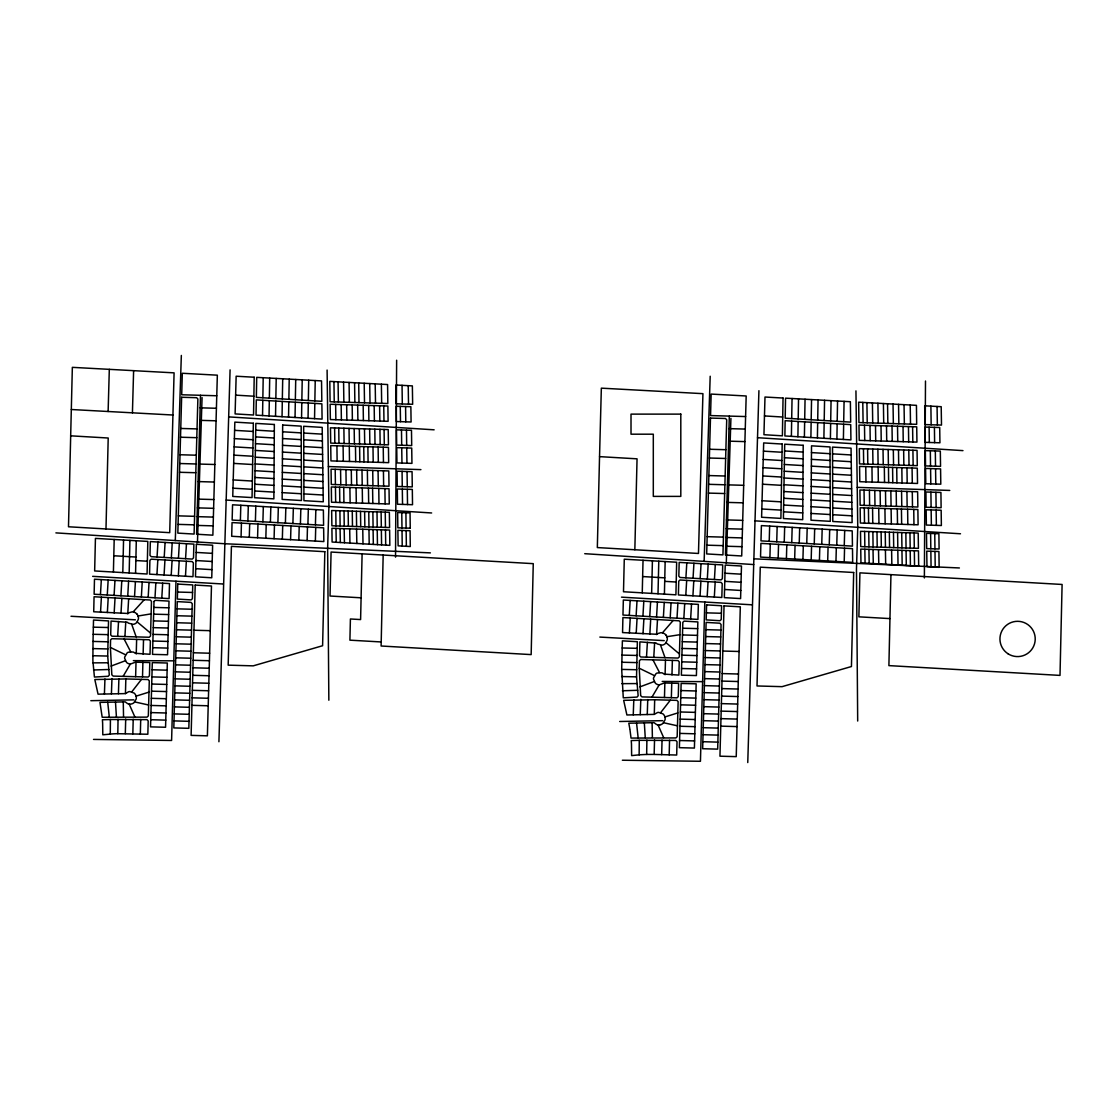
<?xml version="1.0" encoding="UTF-8"?>
<svg xmlns="http://www.w3.org/2000/svg" width="1118" height="1118" viewBox="0 0 1118 1118"><rect width="100%" height="100%" fill="white"/><g stroke="black" fill="none" stroke-linecap="round" stroke-linejoin="round"><path stroke-width="1.5" d="M396.638 360.22L395.534 557.141M811.123 499.942L810.983 520.205L830.297 521.337L830.017 446.934L811.514 445.83L811.123 499.942L830.227 501.046M925.494 381.028L924.376 577.95M110.277 734.051L110.43 719.517L146.975 719.629L148.191 720.928L147.842 734.233L116.663 733.688A43.574 43.574 0 0 0 115.392 733.743L113.715 733.827A44.259 44.259 0 0 0 112.457 733.897L102.8 734.805L102.646 723.514A39.787 39.787 0 0 0 102.577 722.256L102.395 719.754L110.43 719.517M639.272 740.326L631.237 740.563L631.418 743.065A39.787 39.787 0 0 1 631.488 744.322L631.642 755.614L639.133 754.846L639.272 740.326L675.817 740.437L677.033 741.737L676.683 755.041L654.365 754.44M282.057 416.707L256.022 415.155L256.301 399.881L321.872 403.822L322.082 419.096L282.057 416.707L282.295 401.446M301.567 417.866L301.804 402.62M308.051 418.258L308.302 403.011M810.899 437.515L784.878 435.964L785.143 420.689L850.714 424.63L850.924 439.905L810.899 437.515L811.137 422.255M830.408 438.675L830.646 423.429M836.907 439.067L837.144 423.82M117.809 733.66L118.047 719.293M262.548 415.547L262.814 400.272M262.856 397.77L263.205 377.73L256.707 377.353L256.357 397.379L321.83 401.32L321.537 380.903L263.205 377.716M269.047 415.938L269.312 400.663M269.354 398.162L269.704 378.08M275.531 416.329L275.797 401.055M288.542 417.098L288.821 401.837M288.863 399.322L289.213 379.142M295.04 417.489L295.306 402.228M314.549 418.649L314.815 403.402M639.189 754.846L641.299 754.706A44.259 44.259 0 0 1 642.557 754.636L644.247 754.552A43.574 43.574 0 0 1 645.505 754.496L646.651 754.454L646.903 740.102M791.39 436.355L791.656 421.081M791.698 418.579L792.047 398.525L785.549 398.162L785.199 418.188L850.672 422.129L850.379 401.711L792.047 398.511M797.889 436.747L798.154 421.472M798.196 418.971L798.545 398.874M804.387 437.138L804.653 421.863M817.398 437.907L817.663 422.646M817.705 420.13L818.055 399.951M823.882 438.298L824.162 423.037M843.391 439.458L843.671 424.211M275.839 398.553L276.216 378.415M282.337 398.93L282.714 378.792M295.348 399.713L295.725 379.491M301.846 400.104L302.223 379.854M308.344 400.496L308.708 380.204M314.857 400.887L315.234 380.567M804.694 419.348L805.058 399.224M811.179 419.739L811.556 399.601M824.204 420.522L824.567 400.3M830.688 420.913L831.065 400.663M837.186 421.304L837.564 401.013M843.699 421.696L844.076 401.362M110.403 647.434L110.57 639.915L111.87 638.699L149.155 639.748L150.385 641.047L150.022 654.282L135.18 653.289A5.911 5.911 0 0 0 134.188 652.535A6.233 6.233 0 0 0 133.056 651.99L128.207 652.241A5.995 5.995 0 0 0 127.145 652.884L124.699 657.091A5.995 5.995 0 0 0 124.657 658.334L126.544 662.387A6.568 6.568 0 0 0 127.522 663.17L129.017 663.868A5.856 5.856 0 0 0 130.233 664.134L135.502 662.177L149.798 662.541L149.421 675.831L148.149 677.033L113.184 676.097L111.828 674.825L110.403 647.434L125.495 654.743M123.553 540.008L122.798 572.584L147.073 574.009L147.814 541.419L95.435 538.387L94.653 570.949L122.798 572.584M129.926 540.399L129.171 572.961M135.571 573.324L136.298 540.763M361.1 597.809L330.034 596.02L331.082 552.04L362.106 553.829L360.597 619.568L350.409 618.981L349.906 640.167L381.21 641.956M383.167 555.031L381.112 646.008L531.162 654.603L533.258 563.654L362.106 553.829M639.244 668.243L639.412 660.724L640.712 659.508L677.997 660.556L679.227 661.842L678.864 675.09L664.022 674.098A5.911 5.911 0 0 0 663.03 673.343A6.233 6.233 0 0 0 661.912 672.798L657.049 673.05A5.995 5.995 0 0 0 655.986 673.693L653.541 677.899A5.995 5.995 0 0 0 653.513 679.143L655.386 683.196A6.568 6.568 0 0 0 656.364 683.978L657.859 684.677A5.856 5.856 0 0 0 659.089 684.929L664.344 682.986L678.64 683.35L678.263 696.626L676.991 697.842L642.025 696.905L640.67 695.62L639.244 668.243L654.337 675.551M652.409 560.817L651.64 593.392L675.915 594.818L676.656 562.228L624.277 559.196L623.495 591.757L651.64 593.392M658.781 561.208L658.013 593.77M664.413 594.133L665.154 561.571M70.686 435.824L68.491 526.774L169.712 532.671L174.087 372.853L72.349 367.347L70.672 435.824L108.208 438.018L105.986 528.94M93.018 641.439L93.521 620.029L108.53 620.923L107.691 656.056L109.312 674.965L108.18 676.278L94.429 677.047L92.878 660.724L93.018 641.439L108.013 641.802M113.407 572.039L114.19 539.477M599.541 456.633L597.333 547.568L698.471 553.466L702.929 393.662L601.344 388.156L599.541 456.633L637.05 458.827L634.842 549.749M621.692 669.403L623.271 697.842L637.022 697.087L638.154 695.773L636.533 676.851L637.372 641.718L622.377 640.838L621.692 669.403L636.701 669.738M642.249 592.833L643.032 560.272M132.832 733.813L133.21 719.265M140.337 734.023L140.714 719.475M661.674 754.622L662.052 740.074M669.179 754.832L669.556 740.27M125.44 693.593L125.845 678.947L148.065 679.548L149.295 680.848L148.331 715.911L147.045 717.127L102.185 717.267L99.963 702.384L125.23 701.866L127.536 703.599A6.638 6.638 0 0 0 128.724 703.977L130.792 704.074A5.842 5.842 0 0 0 132.12 703.753L132.776 703.488A5.842 5.842 0 0 0 133.839 702.831L136.2 699.029A5.953 5.953 0 0 0 136.312 697.8L136.075 696.151A6.191 6.191 0 0 0 135.627 694.991A6.68 6.68 0 0 0 135.194 694.278L134.943 693.943A5.925 5.925 0 0 0 134.076 693.048L129.856 691.581A5.925 5.925 0 0 0 128.626 691.735L125.44 693.593L98.049 694.166L94.82 679.534L125.845 678.933M125.314 733.618L125.705 719.056M135.627 676.697L136.019 662.191M136.242 653.904L136.634 639.398M142.517 676.893L142.908 662.373M143.132 654.086L143.523 639.608M138.297 616.745A5.967 5.967 0 0 1 138.394 619.162L136.773 622.46A6.484 6.484 0 0 1 135.837 623.271L135.488 623.495A6.275 6.275 0 0 1 134.37 624.04A6.792 6.792 0 0 1 133.168 624.347L128.458 623.159A5.897 5.897 0 0 1 127.55 622.321L111.045 621.063L110.696 634.912L111.926 636.198L149.239 637.26L150.511 636.03L151.475 601.344L150.259 600.017L94.066 596.746L93.716 611.77L128.081 613.475A5.842 5.842 0 0 1 129.087 612.748L131.84 611.923A5.967 5.967 0 0 1 133.084 611.965L144.292 599.667M165.757 720.132L167.323 663.016L152.3 662.625L150.539 726.868L165.562 727.259L165.757 720.132L150.734 719.712M175.973 581.206L171.599 740.465L93.521 739.417M189.221 714.304L192.24 603.734L191.024 602.392L177.273 601.596L173.807 727.916L188.83 728.321L189.221 714.304L174.198 713.899M200.485 395.297L196.6 534.222L212.867 535.173L217.339 375.173L182.304 373.272L181.703 394.766L216.766 395.758M241.069 536.808L241.432 523.112L232.055 522.567L231.692 536.277L323.829 541.573L323.633 527.822L241.432 523.112M265.832 538.247L266.21 524.524M282.337 539.197L282.714 525.474M298.841 540.148L299.219 526.424M307.115 540.609L307.478 526.899M315.36 541.084L315.723 527.375M654.687 699.742L623.662 700.329L626.891 714.975L654.282 714.388L654.687 699.756L676.907 700.357L678.137 701.643L677.173 736.72L675.887 737.936L631.027 738.076L630.021 730.096M654.547 739.864L654.156 754.426L646.777 754.454M664.469 697.506L664.861 683M665.084 674.713L665.476 660.207M671.359 697.688L671.75 683.182M671.974 674.895L672.365 660.417M667.139 637.553A5.967 5.967 0 0 1 667.236 639.957L665.615 643.269A6.484 6.484 0 0 1 664.679 644.08L664.33 644.303A6.275 6.275 0 0 1 663.212 644.848A6.792 6.792 0 0 1 662.01 645.156L657.3 643.968A5.897 5.897 0 0 1 656.392 643.13L639.887 641.872L639.538 655.721L640.768 656.993L678.081 658.069L679.353 656.839L680.317 622.153L679.101 620.811L622.908 617.555L622.558 632.578L656.923 634.283A5.842 5.842 0 0 1 657.929 633.557L660.682 632.732A5.967 5.967 0 0 1 661.926 632.774L662.429 632.872A6.275 6.275 0 0 1 663.491 633.165L664.609 633.822A5.939 5.939 0 0 1 665.266 634.325A6.582 6.582 0 0 1 665.839 634.926M679.772 733.394L679.381 747.676L694.404 748.068L696.165 683.825L681.141 683.433L680.946 690.561L679.772 733.394L694.795 733.799M682.665 628.218L681.365 675.174L696.402 675.565L697.856 621.929L684.104 621.119L682.832 622.293L682.665 628.218L697.674 628.623M704.815 602.015L700.441 761.274L622.363 760.226M702.845 741.709L702.663 748.725L717.672 749.13L721.082 624.543L719.866 623.201L706.115 622.405L702.845 741.709L717.868 742.128M724.995 573.227L724.338 597.627L740.591 598.591L741.472 566.029L725.219 565.079L724.995 573.227L741.248 574.177M729.327 416.106L725.442 555.031L741.709 555.981L746.181 395.982L711.146 394.081L710.545 415.575L745.608 416.553M769.911 557.63L760.533 557.085L760.897 543.376L852.489 548.631L852.671 562.382L769.911 557.63L770.274 543.921M794.674 559.056L795.052 545.332M811.179 560.006L811.556 546.283M827.697 560.943L828.061 547.233M835.957 561.418L836.32 547.708M844.202 561.893L844.565 548.183M108.125 411.508L109.312 369.345M132.427 412.821L133.615 370.673M240.384 520.527L232.139 520.066L232.558 504.791L323.368 510.06L323.591 525.32L240.384 520.527L240.817 505.266M247.889 520.96L248.322 505.713M249.3 537.283L249.691 523.587M255.393 521.393L255.826 506.147M257.573 537.758L257.965 524.062M262.898 521.827L263.331 506.58M270.402 522.26L270.836 507.013M274.078 538.722L274.469 524.999M277.907 522.693L278.326 507.46M285.397 523.126L285.831 507.893M290.582 539.673L290.973 525.963M292.902 523.559L293.335 508.327M300.407 523.979L300.84 508.76M307.911 524.412L308.344 509.193M315.416 524.845L315.849 509.64M769.226 541.336L769.659 526.075L761.4 525.6L760.981 540.874L852.447 546.129L852.209 530.868L769.659 526.075M776.73 541.769L777.164 526.522M778.156 558.092L778.547 544.396M784.235 542.202L784.668 526.955M786.415 558.567L786.806 544.857M791.74 542.635L792.173 527.375M799.244 543.068L799.677 527.822M802.92 559.517L803.311 545.808M806.749 543.502L807.182 528.269M814.253 543.935L814.673 528.702M819.424 560.481L819.815 546.758M821.744 544.354L822.177 529.121M829.249 544.787L829.682 529.569M836.753 545.221L837.186 530.002M844.258 545.654L844.691 530.435M218.918 741.751L230.084 369.876M747.76 762.56L758.926 390.685M118.424 693.733L118.899 678.766M175.288 540.567L181.34 355.44M197.453 542.649L202.065 397.575M647.266 714.542L647.741 699.575M704.13 561.362L710.196 376.249M726.295 563.458L730.92 418.384M111.409 693.873L111.968 678.556M640.251 714.681L640.81 699.365M104.407 694.026L104.952 678.975M633.249 714.821L633.808 699.784M100.536 612.161L101.403 597.166M107.356 612.552L108.222 597.571M120.996 613.349L121.848 598.368M127.732 596.187L128.598 581.206L94.485 579.208L94.122 594.231L169.097 598.605L169.503 583.582L128.598 581.192M141.357 596.984L142.224 582.003M154.997 597.795L155.849 582.785M164.08 574.987L164.947 559.992M171.208 575.407L172.074 560.411L151.168 559.182L149.896 560.37L149.56 574.149L192.981 576.678L193.372 562.899L192.156 561.585L172.074 560.411M178.461 558.273L151.223 556.68L149.994 555.366L150.329 541.587L193.889 544.117L193.498 557.882L192.226 559.084L178.461 558.273L179.327 543.278M178.349 575.826L179.201 560.831M185.476 576.245L186.343 561.25M629.378 632.97L630.245 617.974M636.198 633.361L637.064 618.366M649.837 634.158L650.704 619.176M656.573 617.01L622.964 615.04L623.341 600.017L698.345 604.391L697.939 619.414L656.573 617.01L657.44 602.001M670.199 617.793L671.066 602.812M683.839 618.589L684.705 603.594M692.922 595.796L693.789 580.801M700.05 596.215L700.916 581.22M707.317 579.082L708.169 564.073M707.191 596.635L708.057 581.639L680.01 579.99L678.738 581.178L678.402 594.958L721.823 597.487L722.214 583.708L720.998 582.394L708.057 581.639M714.318 597.054L715.185 582.059M100.452 594.608L101.333 579.613M107.272 595L108.166 580.004M114.078 595.405L114.972 580.41M114.162 612.957L115.042 597.962M117.656 636.352L118.55 621.496M120.912 595.796L121.792 580.801M124.923 636.561L125.775 621.929M127.773 613.768L128.654 598.759M134.537 596.593L135.418 581.598M148.163 597.375L149.043 582.394M157.065 557.016L157.945 542.034M156.939 574.582L157.834 559.573M161.789 598.186L162.683 583.191M164.206 557.435L165.087 542.454M171.333 557.84L172.214 542.859M185.574 558.693L186.468 543.683M629.294 615.417L630.175 600.408M636.128 615.808L637.008 600.813M642.92 616.214L643.814 601.204M643.004 633.766L643.898 618.771M646.497 657.16L647.392 642.305M649.754 616.605L650.634 601.61M653.764 657.37L654.631 642.738M656.615 634.577L657.496 619.568M663.379 617.402L664.26 602.406M677.005 618.184L677.899 603.203M685.907 577.824L686.801 562.843M685.795 595.391L686.676 580.382M690.644 618.981L691.525 604M693.048 578.244L693.929 563.262M700.175 578.649L701.056 563.668M714.43 579.501L715.31 564.492L722.731 564.925L722.34 578.691L721.068 579.893L680.079 577.489L678.836 576.161L679.171 562.396L715.31 564.492M123.106 676.362L130.303 664.134M651.948 697.171L659.145 684.943M654.282 714.388L657.468 712.543A5.925 5.925 0 0 1 658.698 712.39L662.918 713.857A5.925 5.925 0 0 1 663.785 714.751L664.036 715.087A6.68 6.68 0 0 1 664.469 715.8A6.191 6.191 0 0 1 664.903 716.876L665.154 718.595A5.953 5.953 0 0 1 665.042 719.838L662.681 723.639A5.842 5.842 0 0 1 661.618 724.296L660.85 724.604M131.798 691.832L141.483 679.367M660.64 712.641L670.325 700.175M662.429 632.858L673.148 620.476M111.073 666.076L125.328 660.752M639.915 686.885L654.17 681.561M136.075 696.151L148.987 692.112M664.917 716.959L677.829 712.907M138.087 616.004L151.126 613.866M667.139 637.498L666.887 636.701L679.968 634.675M659.634 724.883L657.566 724.785A6.638 6.638 0 0 1 656.378 724.408L654.072 722.675L628.805 723.192L629.895 729.257M93.535 669.975L108.837 669.5M622.391 690.77L637.693 690.295M90.837 700.693L133.811 699.854M619.679 721.501L662.653 720.663M92.976 662.862L108.264 662.778M621.818 683.657L637.106 683.573M130.61 651.626L124.112 639.049M659.452 672.435L652.954 659.858M133.363 660.64L173.779 660.836M662.205 681.449L702.635 681.645M92.752 655.721L107.691 656.056M621.594 676.53L636.533 676.851M93.353 627.17L108.362 627.519M93.185 634.297L108.208 634.647M622.195 647.979L637.218 648.328M622.027 655.106L637.05 655.455M92.85 648.594L107.859 648.943M621.86 662.247L636.869 662.611M153.445 620.895L168.455 621.287M153.264 627.645L168.273 628.023M682.287 641.704L697.297 642.095M193.973 630.231L210.254 630.678M682.106 648.44L697.115 648.831M722.815 651.039L739.096 651.487M176.127 643.8L191.136 644.192M152.705 647.699L167.728 648.091M704.969 664.609L719.978 664.986M681.561 668.508L696.584 668.899M151.517 691.176L166.54 691.567M192.128 697.828L208.409 698.275M680.359 711.984L695.382 712.376M720.97 718.636L737.251 719.084M191.933 705.332L208.2 705.779M720.775 726.141L737.055 726.588M200.136 407.818L216.417 408.28M728.978 428.627L745.259 429.074M199.787 420.34L216.067 420.801M728.629 441.149L744.909 441.61M180.753 428.46L197.034 428.907M709.595 449.254L725.875 449.716M180.515 437.222L196.796 437.683M709.357 458.031L725.638 458.478M180.012 454.746L196.307 455.208M708.868 475.555L725.149 476.016M179.774 463.523L196.055 463.97M198.557 464.04L214.838 464.501M708.616 484.318L724.897 484.779M727.399 484.849L743.68 485.31M179.523 472.285L195.804 472.732M708.379 493.094L724.66 493.541M198.068 481.579L214.349 482.04M726.91 502.387L743.19 502.834M197.579 499.103L213.859 499.564M726.42 519.912L742.701 520.373M197.341 507.865L213.622 508.327M726.183 528.674L742.464 529.135M178.307 515.859L194.588 516.32M197.089 516.642L213.37 517.103M707.149 536.668L723.43 537.129M725.931 537.437L742.212 537.912M178.069 524.37L194.35 524.831M196.838 525.404L213.133 525.865M706.911 545.179L723.192 545.64M725.694 546.213L741.975 546.674M177.538 592.051L192.548 592.47M706.38 612.86L721.389 613.265M153.823 607.409L168.832 607.815M177.077 608.849L192.086 609.254M153.641 614.159L168.636 614.565M705.919 629.658L720.928 630.063M176.896 615.739L191.905 616.144M682.483 634.954L697.492 635.373M705.737 636.547L720.747 636.953M176.7 622.74L191.709 623.159M705.542 643.549L720.551 643.968M176.504 629.755L191.513 630.161M153.082 634.367L168.091 634.772M705.346 650.564L720.355 650.969M176.309 636.771L191.332 637.176M681.924 655.162L696.933 655.581M152.9 641.019L167.896 641.439M705.151 657.566L720.174 657.985M681.742 661.828L696.752 662.233M175.917 650.802L190.94 651.221M193.358 652.758L209.639 653.219M704.773 671.611L719.782 672.03M175.736 657.817L190.759 658.222M722.2 673.567L738.481 674.028M193.148 660.277L209.429 660.724M704.578 678.626L719.601 679.031M175.554 664.833L190.563 665.238M722.004 681.086L738.271 681.533M192.953 667.781L209.234 668.243M152.104 669.766L167.127 670.171M704.396 685.627L719.405 686.047M175.344 671.834L190.367 672.253M721.795 688.59L738.076 689.037M192.743 675.3L209.024 675.747M680.946 690.561L695.969 690.98M151.908 676.893L166.931 677.298M704.186 692.643L719.209 693.048M175.163 678.85L190.186 679.255M721.585 696.109L737.866 696.556M192.548 682.805L208.814 683.252M680.75 697.702L695.773 698.107M151.713 684.034L166.736 684.44M704.005 699.658L719.028 700.064M174.981 685.851L189.99 686.27M721.389 703.613L737.656 704.061M192.338 690.323L208.619 690.756M680.555 704.829L695.578 705.248M703.823 706.66L718.832 707.079M174.771 692.867L189.794 693.272M721.18 711.118L737.461 711.565M151.321 698.317L166.344 698.722M703.613 713.675L718.636 714.081M174.59 699.882L189.599 700.287M680.163 719.126L695.186 719.531M151.126 705.444L166.149 705.863M703.432 720.677L718.455 721.096M174.394 706.883L189.417 707.303M679.968 726.253L694.991 726.672M150.93 712.585L165.953 712.991M703.25 727.692L718.259 728.097M703.04 734.708L718.063 735.113M174.017 720.9L189.026 721.32M679.59 740.521L694.599 740.927M334.24 401.879L330.089 401.753L329.81 381.378L387.583 384.536L387.834 403.514L334.24 401.879L333.933 381.601M402.312 403.975L396.121 403.78L395.856 384.997L412.36 385.892L412.654 404.269L402.312 403.975L402.047 385.333M405.582 406.547L410.865 406.714L411.089 421.989L396.373 421.542L396.163 406.267L405.582 406.547L405.778 421.835M352.17 404.926L330.131 404.255L330.355 419.557L388.1 421.304L387.876 406.03L352.17 404.926L352.38 420.214M863.096 422.688L858.931 422.562L858.652 402.187L916.439 405.345L916.676 424.323L863.096 422.688L862.775 402.41M931.154 424.784L924.963 424.588L924.698 405.806L941.202 406.7L941.496 425.078L931.154 424.784L930.889 406.141M881.012 425.734L858.973 425.064L859.211 440.366L916.942 442.099L916.718 426.824L881.012 425.734L881.222 441.023M934.424 427.356L925.005 427.076L925.215 442.351L939.931 442.798L939.707 427.509L934.424 427.356L934.62 442.644M334.617 427.942L330.481 427.817L330.69 443.105L388.435 444.852L388.212 429.564L334.617 427.942L334.827 443.231M401.488 429.983L396.485 429.829L396.694 445.104L411.704 445.565L411.48 430.276L401.488 429.983L401.697 445.257M867.596 448.877L917.053 450.372L917.277 465.661L859.532 463.914L859.323 448.625L867.596 448.877L867.792 464.166M930.33 450.778L940.322 451.085L940.545 466.374L925.536 465.913L925.341 450.638L930.33 450.778L930.539 466.066M336.923 445.803L388.449 447.368L388.673 462.656L330.956 460.896L330.732 445.621L336.923 445.803L337.119 461.077M401.725 447.773L396.736 447.633L396.946 462.922L411.955 463.369L411.717 448.08L401.725 447.773L401.963 463.076M865.765 466.611L859.574 466.43L859.798 481.704L917.529 483.465L917.291 468.176L865.765 466.611L865.961 481.886M930.581 468.582L940.573 468.889L940.797 484.178L925.788 483.731L925.578 468.442L930.581 468.582L930.805 483.87M356.656 469.965L388.784 470.944L389.008 486.218L331.291 484.457L331.054 469.183L356.656 469.965L356.852 485.226M402.061 471.349L412.067 471.656L412.276 486.889L397.267 486.47L397.072 471.195L402.061 471.349L402.27 486.609M869.427 490.271L917.626 491.752L917.85 507.027L860.133 505.252L859.91 489.991L869.427 490.271L869.622 505.546M930.903 492.158L940.923 492.465L941.118 507.698L926.109 507.265L925.914 491.99L930.903 492.158L931.112 507.418M339.592 487.21L389.022 488.72L389.26 503.994L331.529 502.234L331.333 486.959L339.592 487.21L339.802 502.485M872.571 508.145L917.878 509.529L918.102 524.803L860.371 523.042L860.175 507.768L872.571 508.145L872.767 523.406M402.536 504.4L412.528 504.707L412.318 489.418L397.309 488.985L397.519 504.246L402.536 504.4L402.312 489.139M931.378 525.208L941.37 525.516L941.16 510.227L926.151 509.794L926.361 525.055L931.378 525.208L931.154 509.948M335.791 510.646L331.655 510.521L331.878 525.795L389.581 527.556L389.357 512.268L335.791 510.646L335.987 525.921M864.633 531.441L860.497 531.329L860.72 546.604L918.423 548.365L918.199 533.076L864.633 531.441L864.843 546.716M335.987 528.423L331.906 528.297L332.102 542.048L389.833 545.36L389.623 530.072L335.987 528.423L336.225 542.272M873.018 549.483L918.465 550.867L918.675 566.169L860.958 562.857L860.748 549.106L873.018 549.483L873.284 563.556M930.623 533.468L926.487 533.342L926.696 548.631L939.092 548.994L938.882 533.719L930.623 533.468L930.819 548.756M406.155 530.589L397.882 530.337L398.12 545.836L410.278 546.534L410.082 530.729L406.155 530.589L406.365 546.311M934.997 551.398L926.738 551.146L926.962 566.644L939.134 567.343L938.924 551.523L934.997 551.398L935.207 567.106M328.371 466.555L420.913 469.63M857.226 487.364L949.755 490.439M753.881 558.818L959.398 567.958M430.388 552.879L224.872 543.753L55.9 532.881M71.328 409.509L172.913 415.016M599.849 637.078L664.218 640.628M71.007 616.27L135.376 619.819M763.217 459.428L781.901 460.518M762.979 467.687L781.761 468.791M234.375 438.619L253.059 439.723M811.319 472.886L830.115 473.99M832.63 474.13L851.441 475.248L852.112 522.595L832.784 521.477L832.519 447.088L851.05 448.192L851.441 475.248M762.755 475.947L781.622 477.051M811.277 479.65L830.143 480.754M832.644 480.894L851.525 482.012M234.137 446.879L252.92 447.983M282.477 452.077L301.273 453.181M303.775 453.335L322.585 454.439L323.27 501.786L303.942 500.668L303.677 426.279L322.194 427.383L322.585 454.439M783.984 484.751L802.934 485.869M811.221 486.414L830.171 487.518M832.672 487.658L851.623 488.776M762.518 484.206L781.468 485.324M233.914 455.138L252.766 456.242M303.803 460.099L322.683 461.203M282.421 458.841L301.287 459.945M783.872 491.515L802.892 492.633M811.179 493.178L830.199 494.282M832.686 494.422L851.72 495.54M282.379 465.605L301.329 466.709M303.817 466.849L322.781 467.967M255.142 463.942L274.092 465.06M233.676 463.397L252.626 464.515M783.76 498.265L802.836 499.397M832.728 501.185L851.818 502.303M255.03 470.706L274.05 471.824M282.323 472.369L301.357 473.473M303.844 473.613L322.878 474.731M762.057 500.738L781.189 501.856M783.634 505.029L802.794 506.147M811.081 506.678L830.241 507.81M832.742 507.949L851.902 509.067M254.904 477.47L273.994 478.588M282.281 479.133L301.371 480.237M303.886 480.377L322.976 481.495M761.833 508.997L781.049 510.115M783.522 511.792L802.752 512.91M233.215 479.929L252.347 481.047M811.039 513.441L830.255 514.546M832.77 514.713L852.014 515.831M303.9 487.141L323.06 488.259M254.792 484.22L273.952 485.352M282.239 485.869L301.399 487.001M232.991 488.189L252.207 489.307M282.197 492.633L301.413 493.751M303.928 493.904L323.172 495.022M254.68 490.984L273.91 492.102M890.948 574.638L859.924 572.849L858.876 616.829L889.942 618.603M642.64 576.553L664.777 577.852M196.167 552.418L212.406 553.368M664.707 581.346L676.208 582.031M113.798 555.758L135.935 557.043M135.851 560.537L147.366 561.222M621.496 597.152L752.093 604.81M92.654 576.343L223.251 584.001M764.474 415.938L782.712 417.028M235.632 395.143L253.87 396.219M784.57 450.945L803.157 452.063M811.458 452.594L830.045 453.698M832.547 453.852L851.147 454.956M763.454 451.155L782.041 452.259M784.459 457.709L803.115 458.827M811.416 459.358L830.073 460.462M832.575 460.616L851.231 461.72M255.729 430.137L274.315 431.255M282.616 431.786L301.189 432.89M303.705 433.043L322.291 434.147M234.598 430.346L253.199 431.45M784.333 464.473L803.059 465.577M811.375 466.122L830.087 467.226M832.603 467.38L851.329 468.484M255.617 436.9L274.259 438.018M282.575 438.549L301.217 439.654M303.733 439.807L322.389 440.911M784.221 471.223L803.017 472.341M255.491 443.664L274.217 444.768M282.533 445.313L301.245 446.417M303.761 446.571L322.487 447.675M784.109 477.987L802.976 479.105M255.379 450.428L274.176 451.532M255.267 457.178L274.134 458.296M724.785 581.346L741.038 582.31M724.562 589.479L740.815 590.458M195.943 560.537L212.196 561.502M195.72 568.685L211.973 569.649M757.515 437.697L962.975 450.624M228.673 416.888L434.133 429.815M755.027 520.848L960.488 533.775M226.171 500.053L431.632 512.966M584.742 553.689L753.714 564.562M663.631 722.745L677.466 725.82M134.789 701.936L148.624 705.011M134.677 612.412L135.767 613.013A5.939 5.939 0 0 1 136.41 613.53A6.582 6.582 0 0 1 136.997 614.117M666.076 642.752L679.437 653.96M137.234 621.943L150.595 633.151M666.538 635.946L666.887 636.701M657.999 724.855L663.645 737.6M129.157 704.061L134.803 716.792M660.584 645.226L665.028 657.691M131.742 624.417L136.186 636.883M138.297 616.689L137.696 615.138A5.939 5.939 0 0 0 136.941 614.061M636.561 723.039L638.14 737.852M107.719 702.23L109.298 717.043M644.331 722.885L645.254 737.642M115.489 702.076L116.412 716.834M652.101 722.717L652.381 737.419M344.176 528.674L344.442 542.747M123.26 701.908L123.539 716.61M891.605 550.056L891.843 564.632M885.414 549.86L885.666 564.283M878.524 549.651L878.776 563.877M868.924 549.357L869.175 563.332M362.763 529.247L363.001 543.823M356.572 529.066L356.824 543.474M349.682 528.842L349.934 543.068M340.082 528.548L340.333 542.523M937.066 406.477L937.359 424.952M904.043 404.674L904.35 423.946M901.946 550.363L902.17 565.219M898.551 404.367L898.858 423.778M897.81 550.238L898.034 564.981M893.044 404.073L893.352 423.61M877.91 403.235L878.217 423.149M866.911 402.634L867.219 422.814M864.843 549.231L865.066 563.081M408.224 385.668L408.517 404.157M375.201 383.865L375.508 403.137M373.091 529.555L373.328 544.41M369.709 383.558L370.016 402.969M368.968 529.429L369.192 544.173M364.202 383.264L364.51 402.801M349.068 382.44L349.375 402.34M338.069 381.825L338.377 402.005M935.57 468.749L935.794 484.038M935.906 492.297L936.129 507.558M936.143 510.087L936.367 525.362M929.114 427.202L929.337 442.476M912.595 426.713L912.819 441.987M912.917 450.247L913.14 465.535M913.741 509.403L913.965 524.677M914.342 550.755L914.538 565.932M912.078 468.023L912.302 483.311M910.22 405.009L910.513 424.127M908.459 426.587L908.682 441.848M908.78 450.121L909.018 465.409M909.954 532.825L910.192 548.113M910.206 550.629L910.415 565.694M906.964 467.869L907.187 483.144M906.922 491.417L907.145 506.692M906.069 550.503L906.293 565.456M901.429 509.025L901.653 524.286M901.709 532.573L901.946 547.848M897.516 426.238L897.754 441.526M897.293 508.9L897.516 524.174M893.324 449.646L893.548 464.948M892.01 426.07L892.234 441.344M893.478 532.336L893.701 547.61M890.836 490.928L891.074 506.202M891.102 508.718L891.339 523.979M887.552 403.766L887.846 423.442M886.504 425.902L886.728 441.177M883.416 403.542L883.709 423.317M884.925 508.522L885.149 523.797M885.232 532.07L885.456 547.359M883.024 449.338L883.262 464.641M878.734 508.341L878.958 523.601M876.987 531.819L877.211 547.107M872.417 402.941L872.711 422.981M872.725 449.031L872.962 464.319M870 425.413L870.223 440.688M868.742 531.581L868.965 546.842M864.494 425.245L864.717 440.52M864.032 490.117L864.256 505.378M406.728 447.941L406.952 463.229M407.05 471.503L407.287 486.749M407.301 489.279L407.525 504.553M400.272 406.393L400.496 421.668M383.74 405.904L383.977 421.179M384.075 429.438L384.299 444.726M384.899 488.608L385.123 503.869M385.5 529.946L385.696 545.123M383.236 447.214L383.46 462.503M381.378 384.201L381.671 403.332M379.617 405.778L379.841 421.053M379.938 429.312L380.162 444.601M381.112 512.016L381.336 527.305M381.364 529.82L381.573 544.885M378.108 447.06L378.345 462.349M378.066 470.608L378.303 485.883M377.227 529.694L377.451 544.648M372.587 488.217L372.811 503.491M372.867 511.764L373.091 527.039M368.674 405.443L368.898 420.717M368.451 488.091L368.674 503.366M364.482 428.837L364.706 444.139M363.168 405.275L363.392 420.536M364.622 511.527L364.859 526.802M361.994 470.119L362.218 485.394M362.26 487.909L362.484 503.184M358.71 382.957L358.99 402.634M357.662 405.107L357.886 420.368M354.574 382.733L354.867 402.508M356.083 487.714L356.307 502.988M356.39 511.261L356.614 526.55M354.182 428.529L354.406 443.832M349.892 487.532L350.116 502.807M348.145 511.01L348.369 526.298M343.575 382.132L343.869 402.173M343.883 428.222L344.106 443.525M341.158 404.604L341.381 419.879M339.9 510.772L340.124 526.033M335.638 404.436L335.875 419.711M335.19 469.308L335.414 484.569M935.319 450.931L935.528 466.22M934.746 533.593L934.955 548.882M930.861 551.272L931.07 566.882M914.091 532.951L914.3 548.239M912.288 491.585L912.484 506.859M907.62 509.221L907.816 524.496M905.846 532.699L906.055 547.988M903.651 449.981L903.847 465.256M903.037 426.419L903.232 441.694M901.835 467.701L902.044 482.99M901.569 491.263L901.779 506.538M898.495 449.813L898.69 465.102M896.72 467.562L896.929 482.836M897.6 532.447L897.81 547.722M896.203 491.095L896.412 506.37M892.583 467.436L892.793 482.71M888.461 467.31L888.656 482.585M889.355 532.196L889.565 547.485M888.195 449.506L888.391 464.795M885.498 490.774L885.708 506.035M884.324 467.17L884.534 482.459M881.124 531.944L881.319 547.233M880.132 490.606L880.341 505.881M877.896 449.198L878.091 464.473M878.133 466.989L878.343 482.263M875.506 425.581L875.715 440.855M874.779 490.439L874.989 505.713M871.956 466.793L872.152 482.082M872.879 531.693L873.074 546.968M868.434 508.019L868.644 523.28M863.459 448.751L863.669 464.04M864.298 507.893L864.507 523.168M855.941 390.881L857.758 527.319L856.472 569.118L857.688 721.026M406.477 430.123L406.686 445.411M405.904 512.785L406.114 528.073M401.767 512.659L401.977 527.948M402.019 530.463L402.228 546.073M385.249 512.142L385.458 527.43M383.432 470.776L383.642 486.05M378.764 488.412L378.974 503.687M377.004 511.89L377.213 527.179M374.809 429.172L375.005 444.447M374.181 405.61L374.39 420.885M372.993 446.893L373.202 462.181M372.727 470.454L372.937 485.729M369.639 429.005L369.848 444.293M367.878 446.753L368.088 462.027M368.758 511.653L368.968 526.927M367.361 470.287L367.57 485.561M363.741 446.627L363.951 461.902M360.513 511.387L360.723 526.676M359.339 428.697L359.549 443.986M359.619 446.501L359.814 461.776M355.482 446.361L355.692 461.65M352.268 511.136L352.477 526.424M351.29 469.798L351.499 485.072M349.04 428.39L349.249 443.664M349.291 446.18L349.501 461.454M346.664 404.772L346.873 420.047M345.937 469.63L346.147 484.905M343.1 445.998L343.31 461.273M343.729 487.336L343.925 502.597M344.037 510.898L344.232 526.159M340.571 469.476L340.78 484.737M338.754 428.068L338.95 443.357M335.456 487.085L335.666 502.359M327.099 370.072L328.902 506.51L327.63 548.309L328.846 700.217M133.559 612.007A6.275 6.275 0 0 1 134.649 612.357M665.783 634.87A5.939 5.939 0 0 1 666.496 635.918M660.962 724.562A5.842 5.842 0 0 1 659.76 724.827M274.357 424.491L273.868 498.852L254.555 497.72L255.84 423.387L274.357 424.491M282.672 425.022L282.141 499.397L301.455 500.529L301.175 426.14L282.672 425.022M803.199 445.299L802.71 519.66L783.411 518.528L784.696 444.181L803.199 445.299M253.339 423.233L252.053 497.58L232.754 496.448L234.836 422.129L253.339 423.233M254.205 377.227L253.534 415.016L235.101 413.912L236.15 376.221L254.205 377.227M782.181 444.042L780.895 518.389L761.596 517.257L763.678 442.924L782.181 444.042M783.047 398.036L782.39 435.824L763.943 434.706L764.991 397.03L783.047 398.036M890.948 574.638L888.894 665.615L1060.004 675.398L1062.1 584.462L890.948 574.638M324.835 551.691L322.599 645.729L253.213 665.853L228.17 665.154L231.426 546.353L324.835 551.691M853.677 572.5L851.441 666.524L782.055 686.662L757.012 685.963L760.268 567.161L853.677 572.5M153.991 601.484L152.523 654.365L167.546 654.757L169.014 601.121L155.262 600.324L153.991 601.484M181.633 397.267L177.832 533.118L194.099 534.069L197.872 398.986L196.656 397.701L181.633 397.267M177.748 584.071L177.343 599.08L191.108 599.905L192.38 598.717L192.757 584.938L177.748 584.071M195.203 585.063L191.108 735.378L207.389 735.826L211.47 586.014L195.203 585.063M196.377 544.284L195.482 576.818L211.749 577.782L212.63 545.221L196.377 544.284M710.475 418.076L706.674 553.927L722.941 554.877L726.714 419.795L725.498 418.495L710.475 418.076M706.59 604.88L706.185 619.889L719.95 620.714L721.222 619.526L721.599 605.746L706.59 604.88M724.045 605.872L719.95 756.187L736.231 756.634L740.312 606.822L724.045 605.872M680.806 414.121L631.013 414.121L631.013 434.189L653.303 434.189L653.303 496.392L680.806 496.392L680.806 414.121M410.25 528.199L397.854 527.822L397.645 512.533L410.04 512.91L410.25 528.199M1008.156 653.862A17.65 17.65 0 0 0 1035.212 639.65A17.65 17.65 0 0 0 1009.372 623.327A17.65 17.65 0 0 0 1008.156 653.862"/></g></svg>
